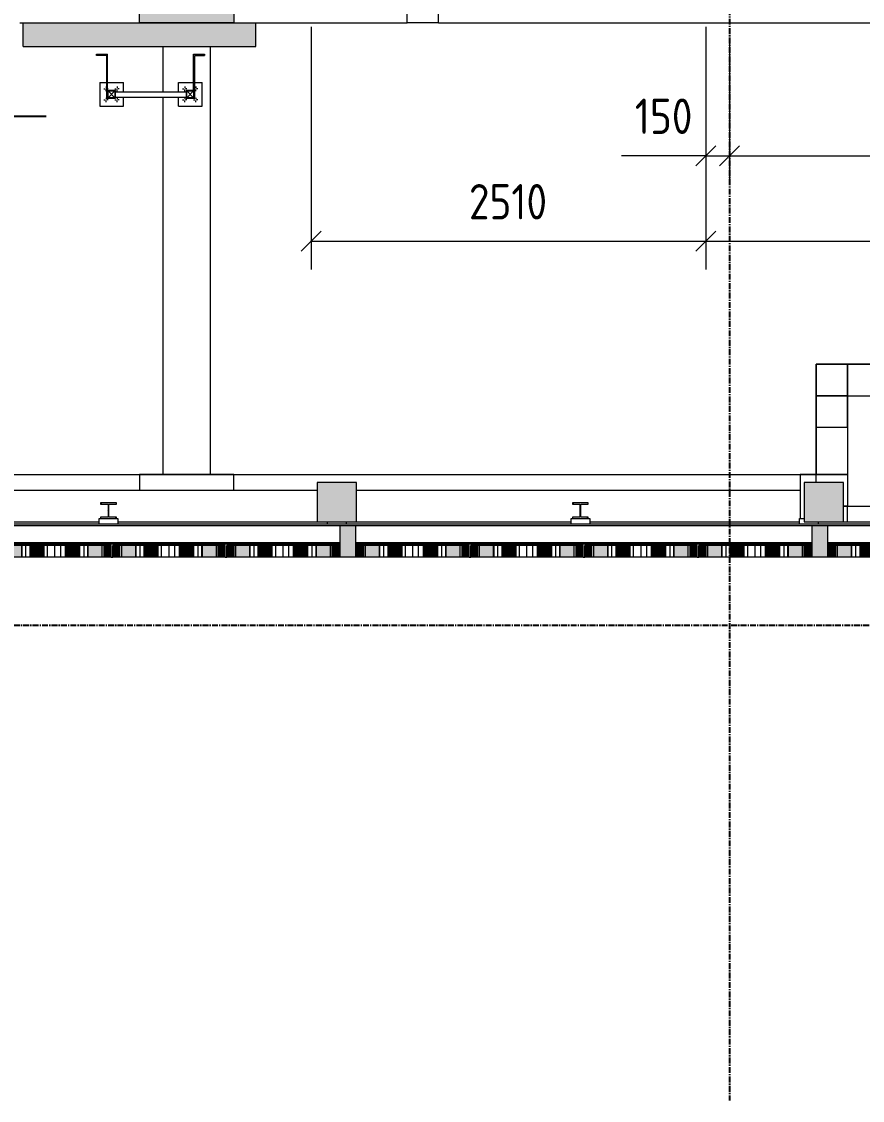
# Model space of a CAD drawing. Header units: millimetres. Extents: x -187664 to 435448, y -313239 to 299894.
# Drawn here: x 85185 to 90530, y -89020 to -82166 of the extents above; entities that cross this region are included whole.
import ezdxf

# ---------------------------------------------------------------- set-up
doc = ezdxf.new("R2010")
doc.units = ezdxf.units.MM
doc.linetypes.add('CENTER', pattern=[2, 1.25, -0.25, 0.25, -0.25])
doc.linetypes.add('XKITLINE00', pattern=[0])
for name, color, linetype in [('000 - EXISTING_BUILDING_MAIN_COLOR_1', 7, 'Continuous'), ('000 - EXISTING_BUILDING_MAIN_COLOR_251', 7, 'Continuous'), ('000 - EXISTING_CONCRETE_MAIN_COLOR_1', 7, 'Continuous'), ('000 - EXISTING_STEEL-STRUCTURE_MAIN_COLOR_1', 7, 'Continuous')]:
    doc.layers.add(name, color=color, linetype=linetype)
for name, color, linetype, lineweight in [('Bolt', 7, 'Continuous', 0), ('Part', 7, 'Continuous', 0), ('Z-DIMENSIONS', 7, 'Continuous', 0)]:
    doc.layers.add(name, color=color, linetype=linetype, lineweight=lineweight)
doc.styles.add('ISOCPEUR', font='isocpeur.ttf')

# ---------------------------------------------------------------- blocks, each defined once
blk = doc.blocks.new('*A6160')
at = {"layer": '000 - EXISTING_BUILDING_MAIN_COLOR_251'}
for points in [[(613.398, 137.58), (613.398, 135.98), (612.598, 135.98), (612.598, 137.58)], [(637.398, 137.58), (637.398, 135.98), (636.598, 135.98), (636.598, 137.58)]]:
    blk.add_hatch(color=7, dxfattribs=at).paths.add_polyline_path(points, flags=17)
blk = doc.blocks.new('*A6261')
at = {"layer": 'Part'}
blk.add_hatch(color=7, dxfattribs=at).paths.add_polyline_path([(596.478, 161.94), (596.478, 163.14), (608.318, 163.14), (608.318, 161.94)], flags=17)
blk = doc.blocks.new('*A6362')
at = {"layer": '000 - EXISTING_BUILDING_MAIN_COLOR_251'}
for points in [[(613.438, 135.98), (613.438, 136.58), (613.798, 136.58), (613.798, 135.98)], [(613.893, 135.98), (613.893, 136.58), (614.605, 136.58), (614.605, 135.98)], [(615.081, 135.98), (615.081, 136.58), (615.748, 136.58), (615.748, 135.98)], [(616.834, 135.98), (616.834, 136.58), (617.516, 136.58), (617.516, 135.98)], [(617.992, 135.98), (617.992, 136.58), (618.704, 136.58), (618.704, 135.98)], [(618.798, 135.98), (618.798, 136.58), (619.158, 136.58), (619.158, 135.98)], [(619.238, 135.98), (619.238, 136.58), (619.598, 136.58), (619.598, 135.98)], [(619.693, 135.98), (619.693, 136.58), (620.405, 136.58), (620.405, 135.98)], [(620.881, 135.98), (620.881, 136.58), (621.548, 136.58), (621.548, 135.98)], [(622.634, 135.98), (622.634, 136.58), (623.316, 136.58), (623.316, 135.98)], [(623.792, 135.98), (623.792, 136.58), (624.504, 136.58), (624.504, 135.98)], [(624.598, 135.98), (624.598, 136.58), (624.958, 136.58), (624.958, 135.98)], [(625.038, 135.98), (625.038, 136.58), (625.398, 136.58), (625.398, 135.98)], [(625.493, 135.98), (625.493, 136.58), (626.205, 136.58), (626.205, 135.98)], [(626.681, 135.98), (626.681, 136.58), (627.348, 136.58), (627.348, 135.98)], [(628.434, 135.98), (628.434, 136.58), (629.116, 136.58), (629.116, 135.98)], [(629.592, 135.98), (629.592, 136.58), (630.304, 136.58), (630.304, 135.98)], [(630.398, 135.98), (630.398, 136.58), (630.758, 136.58), (630.758, 135.98)], [(630.838, 135.98), (630.838, 136.58), (631.198, 136.58), (631.198, 135.98)], [(631.293, 135.98), (631.293, 136.58), (632.005, 136.58), (632.005, 135.98)], [(632.481, 135.98), (632.481, 136.58), (633.148, 136.58), (633.148, 135.98)], [(634.234, 135.98), (634.234, 136.58), (634.916, 136.58), (634.916, 135.98)], [(635.392, 135.98), (635.392, 136.58), (636.104, 136.58), (636.104, 135.98)], [(636.198, 135.98), (636.198, 136.58), (636.558, 136.58), (636.558, 135.98)]]:
    blk.add_hatch(color=7, dxfattribs=at).paths.add_polyline_path(points, flags=17)
blk = doc.blocks.new('*A6463')
at = {"layer": '000 - EXISTING_BUILDING_MAIN_COLOR_251'}
for points in [[(589.798, 136.58), (589.798, 135.98), (589.438, 135.98), (589.438, 136.58)], [(590.605, 136.58), (590.605, 135.98), (589.893, 135.98), (589.893, 136.58)], [(591.748, 136.58), (591.748, 135.98), (591.081, 135.98), (591.081, 136.58)], [(593.516, 136.58), (593.516, 135.98), (592.834, 135.98), (592.834, 136.58)], [(594.704, 136.58), (594.704, 135.98), (593.992, 135.98), (593.992, 136.58)], [(595.158, 136.58), (595.158, 135.98), (594.798, 135.98), (594.798, 136.58)], [(595.598, 136.58), (595.598, 135.98), (595.238, 135.98), (595.238, 136.58)], [(596.405, 136.58), (596.405, 135.98), (595.693, 135.98), (595.693, 136.58)], [(597.548, 136.58), (597.548, 135.98), (596.881, 135.98), (596.881, 136.58)], [(599.316, 136.58), (599.316, 135.98), (598.634, 135.98), (598.634, 136.58)], [(600.504, 136.58), (600.504, 135.98), (599.792, 135.98), (599.792, 136.58)], [(600.958, 136.58), (600.958, 135.98), (600.598, 135.98), (600.598, 136.58)], [(601.398, 136.58), (601.398, 135.98), (601.038, 135.98), (601.038, 136.58)], [(602.205, 136.58), (602.205, 135.98), (601.493, 135.98), (601.493, 136.58)], [(603.348, 136.58), (603.348, 135.98), (602.681, 135.98), (602.681, 136.58)], [(605.116, 136.58), (605.116, 135.98), (604.434, 135.98), (604.434, 136.58)], [(606.304, 136.58), (606.304, 135.98), (605.592, 135.98), (605.592, 136.58)], [(606.758, 136.58), (606.758, 135.98), (606.398, 135.98), (606.398, 136.58)], [(607.198, 136.58), (607.198, 135.98), (606.838, 135.98), (606.838, 136.58)], [(608.005, 136.58), (608.005, 135.98), (607.293, 135.98), (607.293, 136.58)], [(609.148, 136.58), (609.148, 135.98), (608.481, 135.98), (608.481, 136.58)], [(610.916, 136.58), (610.916, 135.98), (610.234, 135.98), (610.234, 136.58)], [(612.104, 136.58), (612.104, 135.98), (611.392, 135.98), (611.392, 136.58)], [(612.558, 136.58), (612.558, 135.98), (612.198, 135.98), (612.198, 136.58)]]:
    blk.add_hatch(color=7, dxfattribs=at).paths.add_polyline_path(points, flags=17)
blk = doc.blocks.new('*A9190')
at = {"layer": 'Part'}
blk.add_hatch(color=7, dxfattribs=at).paths.add_polyline_path([(607.198, 165.54), (607.198, 163.14), (602.398, 163.14), (602.398, 165.54)], flags=17)
blk = doc.blocks.new('*A9291')
at = {"layer": 'Part'}
blk.add_hatch(color=7, dxfattribs=at).paths.add_polyline_path([(636.198, 137.78), (636.198, 139.78), (638.198, 139.78), (638.198, 137.78)], flags=17)
blk = doc.blocks.new('*A9392')
at = {"layer": 'Part'}
blk.add_hatch(color=7, dxfattribs=at).paths.add_polyline_path([(611.438, 137.78), (611.438, 139.78), (613.438, 139.78), (613.438, 137.78)], flags=17)
blk = doc.blocks.new('*A9493')
at = {"layer": '000 - EXISTING_BUILDING_MAIN_COLOR_251'}
for points in [[(637.798, 136.58), (637.798, 135.98), (637.438, 135.98), (637.438, 136.58)], [(638.605, 136.58), (638.605, 135.98), (637.893, 135.98), (637.893, 136.58)], [(639.748, 136.58), (639.748, 135.98), (639.081, 135.98), (639.081, 136.58)], [(641.516, 136.58), (641.516, 135.98), (640.834, 135.98), (640.834, 136.58)], [(642.704, 136.58), (642.704, 135.98), (641.992, 135.98), (641.992, 136.58)], [(643.158, 136.58), (643.158, 135.98), (642.798, 135.98), (642.798, 136.58)], [(643.598, 136.58), (643.598, 135.98), (643.238, 135.98), (643.238, 136.58)], [(644.405, 136.58), (644.405, 135.98), (643.693, 135.98), (643.693, 136.58)], [(645.548, 136.58), (645.548, 135.98), (644.881, 135.98), (644.881, 136.58)], [(647.316, 136.58), (647.316, 135.98), (646.634, 135.98), (646.634, 136.58)], [(648.504, 136.58), (648.504, 135.98), (647.792, 135.98), (647.792, 136.58)], [(648.958, 136.58), (648.958, 135.98), (648.598, 135.98), (648.598, 136.58)], [(649.398, 136.58), (649.398, 135.98), (649.038, 135.98), (649.038, 136.58)], [(650.205, 136.58), (650.205, 135.98), (649.493, 135.98), (649.493, 136.58)], [(651.348, 136.58), (651.348, 135.98), (650.681, 135.98), (650.681, 136.58)], [(653.116, 136.58), (653.116, 135.98), (652.434, 135.98), (652.434, 136.58)], [(654.304, 136.58), (654.304, 135.98), (653.592, 135.98), (653.592, 136.58)], [(654.758, 136.58), (654.758, 135.98), (654.398, 135.98), (654.398, 136.58)], [(655.198, 136.58), (655.198, 135.98), (654.838, 135.98), (654.838, 136.58)], [(656.005, 136.58), (656.005, 135.98), (655.293, 135.98), (655.293, 136.58)], [(657.148, 136.58), (657.148, 135.98), (656.481, 135.98), (656.481, 136.58)], [(658.916, 136.58), (658.916, 135.98), (658.234, 135.98), (658.234, 136.58)], [(660.104, 136.58), (660.104, 135.98), (659.392, 135.98), (659.392, 136.58)], [(660.198, 135.98), (660.198, 136.58), (660.558, 136.58), (660.558, 135.98)]]:
    blk.add_hatch(color=7, dxfattribs=at).paths.add_polyline_path(points, flags=17)
blk = doc.blocks.new('*A224223')
at = {"layer": 'Part', "color": 7, "linetype": 'XKITLINE00', "lineweight": 0}
for p, q in [((600.800314, 159.674285), (600.774615, 159.699984)), ((600.774615, 159.699984), (600.774615, 159.699984)), ((601.174615, 159.299984), (601.149015, 159.325584))]:
    blk.add_line(p, q, dxfattribs=at)
blk = doc.blocks.new('*A226225')
at = {"layer": 'Part', "color": 7, "linetype": 'XKITLINE00', "lineweight": 0}
for p, q in [((604.800257, 159.674285), (604.774558, 159.699984)), ((604.774558, 159.699984), (604.774558, 159.699984)), ((605.174558, 159.299984), (605.148958, 159.325584))]:
    blk.add_line(p, q, dxfattribs=at)
blk = doc.blocks.new('*A227226')
at = {"layer": 'Part', "color": 7, "linetype": 'XKITLINE00', "lineweight": 0}
for p, q in [((624.482375, 138.675979), (624.418375, 138.739979)), ((624.418375, 138.739979), (624.418375, 138.739979)), ((624.842375, 138.315979), (624.794375, 138.363979)), ((625.218375, 137.939979), (625.154375, 138.003979))]:
    blk.add_line(p, q, dxfattribs=at)
blk = doc.blocks.new('*A228227')
at = {"layer": 'Part', "color": 7, "linetype": 'XKITLINE00', "lineweight": 0}
for p, q in [((600.482375, 138.675979), (600.418375, 138.739979)), ((600.418375, 138.739979), (600.418375, 138.739979)), ((600.842375, 138.315979), (600.794375, 138.363979)), ((601.218375, 137.939979), (601.154375, 138.003979))]:
    blk.add_line(p, q, dxfattribs=at)
blk = doc.blocks.new('*A21062036')
at = {"layer": 'Part', "color": 7, "linetype": 'XKITLINE00', "lineweight": 0}
for p, q in [((601.174627, 159.635984), (604.774547, 159.635984)), ((601.174627, 159.363984), (604.774547, 159.363984))]:
    blk.add_line(p, q, dxfattribs=at)
blk = doc.blocks.new('*A21332053')
at = {"layer": '000 - EXISTING_STEEL-STRUCTURE_MAIN_COLOR_1', "color": 7, "linetype": 'XKITLINE00', "lineweight": 0}
for p, q in [((660.55843, 137.659979), (541.43843, 137.659979)), ((541.43843, 137.595979), (660.55843, 137.595979)), ((589.398431, 136.723979), (612.598431, 136.723979)), ((589.398431, 136.659979), (612.598431, 136.659979)), ((613.398431, 136.723979), (636.598431, 136.723979)), ((613.398431, 136.659979), (636.598431, 136.659979)), ((637.398431, 136.723979), (660.55843, 136.723979)), ((637.398431, 136.659979), (660.55843, 136.659979))]:
    blk.add_line(p, q, dxfattribs=at)
blk = doc.blocks.new('*A21342054')
at = {"layer": '000 - EXISTING_CONCRETE_MAIN_COLOR_1', "color": 7, "linetype": 'XKITLINE00', "lineweight": 0}
for p, q in [((596.318432, 163.139977), (596.478432, 163.139977)), ((608.318432, 163.139977), (616.008003, 163.139977)), ((617.608003, 163.139977), (655.198427, 163.139977)), ((589.438408, 139.379979), (611.438408, 139.379979)), ((613.438408, 139.379979), (635.998408, 139.379979)), ((635.998408, 139.379979), (635.998408, 137.939979)), ((589.438408, 137.779979), (600.338375, 137.779979)), ((601.298375, 137.779979), (611.438408, 137.779979)), ((613.438408, 137.779979), (624.338375, 137.779979)), ((625.298375, 137.779979), (635.958375, 137.779979))]:
    blk.add_line(p, q, dxfattribs=at)
blk = doc.blocks.new('*A21362056')
at = {"layer": '000 - EXISTING_CONCRETE_MAIN_COLOR_1', "color": 7, "linetype": 'XKITLINE00', "lineweight": 0}
blk.add_line((512.088404, 140.179978), (636.798426, 140.179978), dxfattribs=at)
blk = doc.blocks.new('*A21372057')
at = {"layer": '000 - EXISTING_CONCRETE_MAIN_COLOR_1', "color": 7, "linetype": 'XKITLINE00', "lineweight": 0}
for p, q in [((512.088404, 140.179979), (636.798426, 140.179979)), ((638.198408, 137.779979), (648.01832, 137.779979))]:
    blk.add_line(p, q, dxfattribs=at)
blk = doc.blocks.new('*A21382058')
at = {"layer": '000 - EXISTING_BUILDING_MAIN_COLOR_251', "color": 7, "linetype": 'XKITLINE00', "lineweight": 0}
for p, q in [((612.598431, 137.579979), (613.398431, 137.579979)), ((612.598431, 135.979979), (612.598431, 137.579979)), ((613.398431, 135.979979), (613.398431, 137.579979)), ((636.598431, 137.579979), (637.398431, 137.579979)), ((636.598431, 135.979979), (636.598431, 137.579979)), ((637.398431, 135.979979), (637.398431, 137.579979)), ((600.95843, 135.979979), (601.03843, 135.979979)), ((606.75843, 135.979979), (606.83843, 135.979979)), ((613.43843, 135.979979), (612.55843, 135.979979)), ((619.15843, 135.979979), (619.23843, 135.979979)), ((624.95843, 135.979979), (625.03843, 135.979979)), ((630.75843, 135.979979), (630.83843, 135.979979)), ((637.43843, 135.979979), (636.55843, 135.979979))]:
    blk.add_line(p, q, dxfattribs=at)
blk = doc.blocks.new('*A21392059')
at = {"layer": 'Part', "color": 7, "linetype": 'XKITLINE00', "lineweight": 0}
for p, q in [((596.478432, 161.939983), (596.478432, 163.139983)), ((596.478432, 163.139983), (608.318432, 163.139983)), ((608.318432, 161.939983), (608.318432, 163.139983)), ((596.478432, 161.939983), (608.318432, 161.939983))]:
    blk.add_line(p, q, dxfattribs=at)
blk = doc.blocks.new('*A21402060')
at = {"layer": '000 - EXISTING_BUILDING_MAIN_COLOR_251', "color": 7, "linetype": 'XKITLINE00', "lineweight": 0}
for p, q in [((619.15843, 136.579979), (613.43843, 136.579979)), ((613.43843, 135.979979), (613.43843, 136.579979)), ((613.798438, 135.979979), (613.798438, 136.579979)), ((613.89254, 135.979979), (613.89254, 136.579979)), ((614.605079, 135.979979), (614.605079, 136.579979)), ((614.624854, 135.979979), (614.624854, 136.579979)), ((614.821639, 135.979979), (614.821639, 136.579979)), ((615.034455, 135.979979), (615.034455, 136.579979)), ((615.081231, 135.979979), (615.081231, 136.579979)), ((615.74807, 135.979979), (615.74807, 136.579979)), ((615.922594, 135.979979), (615.922594, 136.579979)), ((616.298415, 135.979979), (616.298415, 136.579979)), ((616.591545, 135.979979), (616.591545, 136.579979)), ((616.833611, 135.979979), (616.833611, 136.579979)), ((617.515622, 135.979979), (617.515622, 136.579979)), ((617.562398, 135.979979), (617.562398, 136.579979)), ((617.775214, 135.979979), (617.775214, 136.579979)), ((617.971999, 135.979979), (617.971999, 136.579979)), ((617.991774, 135.979979), (617.991774, 136.579979)), ((618.704313, 135.979979), (618.704313, 136.579979)), ((618.798415, 135.979979), (618.798415, 136.579979)), ((619.15843, 135.979979), (619.15843, 136.579979)), ((624.95843, 136.579979), (619.23843, 136.579979)), ((619.23843, 135.979979), (619.23843, 136.579979)), ((619.598438, 135.979979), (619.598438, 136.579979)), ((619.69254, 135.979979), (619.69254, 136.579979)), ((620.405079, 135.979979), (620.405079, 136.579979)), ((620.424854, 135.979979), (620.424854, 136.579979)), ((620.621639, 135.979979), (620.621639, 136.579979)), ((620.834455, 135.979979), (620.834455, 136.579979)), ((620.881231, 135.979979), (620.881231, 136.579979)), ((621.54807, 135.979979), (621.54807, 136.579979)), ((621.722594, 135.979979), (621.722594, 136.579979)), ((622.098415, 135.979979), (622.098415, 136.579979)), ((622.391545, 135.979979), (622.391545, 136.579979)), ((622.633611, 135.979979), (622.633611, 136.579979)), ((623.315622, 135.979979), (623.315622, 136.579979)), ((623.362398, 135.979979), (623.362398, 136.579979)), ((623.575214, 135.979979), (623.575214, 136.579979)), ((623.771999, 135.979979), (623.771999, 136.579979)), ((623.791774, 135.979979), (623.791774, 136.579979)), ((624.504313, 135.979979), (624.504313, 136.579979)), ((624.598415, 135.979979), (624.598415, 136.579979)), ((624.95843, 135.979979), (624.95843, 136.579979)), ((630.75843, 136.579979), (625.03843, 136.579979)), ((625.03843, 135.979979), (625.03843, 136.579979)), ((625.398438, 135.979979), (625.398438, 136.579979)), ((625.49254, 135.979979), (625.49254, 136.579979)), ((626.205079, 135.979979), (626.205079, 136.579979)), ((626.224854, 135.979979), (626.224854, 136.579979)), ((626.421639, 135.979979), (626.421639, 136.579979)), ((626.634455, 135.979979), (626.634455, 136.579979)), ((626.681231, 135.979979), (626.681231, 136.579979)), ((627.34807, 135.979979), (627.34807, 136.579979)), ((627.522594, 135.979979), (627.522594, 136.579979)), ((627.898415, 135.979979), (627.898415, 136.579979)), ((628.191545, 135.979979), (628.191545, 136.579979)), ((628.433611, 135.979979), (628.433611, 136.579979)), ((629.115622, 135.979979), (629.115622, 136.579979)), ((629.162398, 135.979979), (629.162398, 136.579979)), ((629.375214, 135.979979), (629.375214, 136.579979)), ((629.571999, 135.979979), (629.571999, 136.579979)), ((629.591774, 135.979979), (629.591774, 136.579979)), ((630.304313, 135.979979), (630.304313, 136.579979)), ((630.398415, 135.979979), (630.398415, 136.579979)), ((630.75843, 135.979979), (630.75843, 136.579979)), ((636.55843, 136.579979), (630.83843, 136.579979)), ((630.83843, 135.979979), (630.83843, 136.579979)), ((631.198438, 136.579979), (631.198438, 135.979979)), ((631.29254, 135.979979), (631.29254, 136.579979)), ((632.005079, 135.979979), (632.005079, 136.579979)), ((632.024854, 135.979979), (632.024854, 136.579979)), ((632.221639, 135.979979), (632.221639, 136.579979)), ((632.434455, 135.979979), (632.434455, 136.579979)), ((632.481231, 135.979979), (632.481231, 136.579979)), ((633.14807, 135.979979), (633.14807, 136.579979)), ((633.322594, 135.979979), (633.322594, 136.579979)), ((633.698415, 135.979979), (633.698415, 136.579979)), ((633.991545, 135.979979), (633.991545, 136.579979)), ((634.233611, 135.979979), (634.233611, 136.579979)), ((634.915622, 135.979979), (634.915622, 136.579979)), ((634.962398, 135.979979), (634.962398, 136.579979)), ((635.175214, 135.979979), (635.175214, 136.579979)), ((635.371999, 135.979979), (635.371999, 136.579979)), ((635.391774, 135.979979), (635.391774, 136.579979)), ((636.104313, 135.979979), (636.104313, 136.579979)), ((636.198415, 135.979979), (636.198415, 136.579979)), ((636.55843, 135.979979), (636.55843, 136.579979)), ((619.15843, 135.979979), (613.43843, 135.979979)), ((624.95843, 135.979979), (619.23843, 135.979979)), ((630.75843, 135.979979), (625.03843, 135.979979)), ((636.55843, 135.979979), (630.83843, 135.979979))]:
    blk.add_line(p, q, dxfattribs=at)
blk = doc.blocks.new('*A21412061')
at = {"layer": '000 - EXISTING_BUILDING_MAIN_COLOR_251', "color": 7, "linetype": 'XKITLINE00', "lineweight": 0}
for p, q in [((595.15843, 136.579979), (589.43843, 136.579979)), ((589.43843, 135.979979), (589.43843, 136.579979)), ((589.798438, 135.979979), (589.798438, 136.579979)), ((589.89254, 135.979979), (589.89254, 136.579979)), ((590.605079, 135.979979), (590.605079, 136.579979)), ((590.624854, 135.979979), (590.624854, 136.579979)), ((590.821639, 135.979979), (590.821639, 136.579979)), ((591.034455, 135.979979), (591.034455, 136.579979)), ((591.081231, 135.979979), (591.081231, 136.579979)), ((591.74807, 135.979979), (591.74807, 136.579979)), ((591.922594, 135.979979), (591.922594, 136.579979)), ((592.298415, 135.979979), (592.298415, 136.579979)), ((592.591545, 135.979979), (592.591545, 136.579979)), ((592.833611, 135.979979), (592.833611, 136.579979)), ((593.515622, 135.979979), (593.515622, 136.579979)), ((593.562398, 135.979979), (593.562398, 136.579979)), ((593.775214, 135.979979), (593.775214, 136.579979)), ((593.971999, 135.979979), (593.971999, 136.579979)), ((593.991774, 135.979979), (593.991774, 136.579979)), ((594.704313, 135.979979), (594.704313, 136.579979)), ((594.798415, 135.979979), (594.798415, 136.579979)), ((595.15843, 135.979979), (595.15843, 136.579979)), ((600.95843, 136.579979), (595.23843, 136.579979)), ((595.23843, 135.979979), (595.23843, 136.579979)), ((595.598438, 135.979979), (595.598438, 136.579979)), ((595.69254, 135.979979), (595.69254, 136.579979)), ((596.405079, 135.979979), (596.405079, 136.579979)), ((596.424854, 135.979979), (596.424854, 136.579979)), ((596.621639, 135.979979), (596.621639, 136.579979)), ((596.834455, 135.979979), (596.834455, 136.579979)), ((596.881231, 135.979979), (596.881231, 136.579979)), ((597.54807, 135.979979), (597.54807, 136.579979)), ((597.722594, 135.979979), (597.722594, 136.579979)), ((598.098415, 135.979979), (598.098415, 136.579979)), ((598.391545, 135.979979), (598.391545, 136.579979)), ((598.633611, 135.979979), (598.633611, 136.579979)), ((599.315622, 135.979979), (599.315622, 136.579979)), ((599.362398, 135.979979), (599.362398, 136.579979)), ((599.575214, 135.979979), (599.575214, 136.579979)), ((599.771999, 135.979979), (599.771999, 136.579979)), ((599.791774, 135.979979), (599.791774, 136.579979)), ((600.504313, 135.979979), (600.504313, 136.579979)), ((600.598415, 135.979979), (600.598415, 136.579979)), ((600.95843, 135.979979), (600.95843, 136.579979)), ((606.75843, 136.579979), (601.03843, 136.579979)), ((601.03843, 135.979979), (601.03843, 136.579979)), ((601.398438, 135.979979), (601.398438, 136.579979)), ((601.49254, 135.979979), (601.49254, 136.579979)), ((602.205079, 135.979979), (602.205079, 136.579979)), ((602.224854, 135.979979), (602.224854, 136.579979)), ((602.421639, 135.979979), (602.421639, 136.579979)), ((602.634455, 135.979979), (602.634455, 136.579979)), ((602.681231, 135.979979), (602.681231, 136.579979)), ((603.34807, 135.979979), (603.34807, 136.579979)), ((603.522594, 135.979979), (603.522594, 136.579979)), ((603.898415, 135.979979), (603.898415, 136.579979)), ((604.191545, 135.979979), (604.191545, 136.579979)), ((604.433611, 135.979979), (604.433611, 136.579979)), ((605.115622, 135.979979), (605.115622, 136.579979)), ((605.162398, 135.979979), (605.162398, 136.579979)), ((605.375214, 135.979979), (605.375214, 136.579979)), ((605.571999, 135.979979), (605.571999, 136.579979)), ((605.591774, 135.979979), (605.591774, 136.579979)), ((606.304313, 135.979979), (606.304313, 136.579979)), ((606.398415, 135.979979), (606.398415, 136.579979)), ((606.75843, 135.979979), (606.75843, 136.579979)), ((612.55843, 136.579979), (606.83843, 136.579979)), ((606.83843, 135.979979), (606.83843, 136.579979)), ((607.198438, 136.579979), (607.198438, 135.979979)), ((607.29254, 135.979979), (607.29254, 136.579979)), ((608.005079, 135.979979), (608.005079, 136.579979)), ((608.024854, 135.979979), (608.024854, 136.579979)), ((608.221639, 135.979979), (608.221639, 136.579979)), ((608.434455, 135.979979), (608.434455, 136.579979)), ((608.481231, 135.979979), (608.481231, 136.579979)), ((609.14807, 135.979979), (609.14807, 136.579979)), ((609.322594, 135.979979), (609.322594, 136.579979)), ((609.698415, 135.979979), (609.698415, 136.579979)), ((609.991545, 135.979979), (609.991545, 136.579979)), ((610.233611, 135.979979), (610.233611, 136.579979)), ((610.915622, 135.979979), (610.915622, 136.579979)), ((610.962398, 135.979979), (610.962398, 136.579979)), ((611.175214, 135.979979), (611.175214, 136.579979)), ((611.371999, 135.979979), (611.371999, 136.579979)), ((611.391774, 135.979979), (611.391774, 136.579979)), ((612.104313, 135.979979), (612.104313, 136.579979)), ((612.198415, 135.979979), (612.198415, 136.579979)), ((612.55843, 135.979979), (612.55843, 136.579979)), ((595.15843, 135.979979), (589.43843, 135.979979)), ((600.95843, 135.979979), (595.23843, 135.979979)), ((606.75843, 135.979979), (601.03843, 135.979979)), ((612.55843, 135.979979), (606.83843, 135.979979))]:
    blk.add_line(p, q, dxfattribs=at)
blk = doc.blocks.new('*A21422062')
at = {"layer": '000 - EXISTING_CONCRETE_MAIN_COLOR_1', "color": 7, "linetype": 'XKITLINE00', "lineweight": 0}
for p, q in [((603.598408, 159.635984), (603.598408, 161.939983)), ((605.998408, 140.179973), (605.998408, 161.939983)), ((603.598408, 140.179973), (603.598408, 159.363984)), ((603.598408, 140.179973), (605.998408, 140.179973))]:
    blk.add_line(p, q, dxfattribs=at)
blk = doc.blocks.new('*A21432063')
at = {"layer": 'Part', "color": 7, "linetype": 'XKITLINE00', "lineweight": 0}
for p, q in [((600.338375, 137.659979), (600.338375, 137.939979)), ((600.338375, 137.939979), (600.418375, 137.939979)), ((601.218375, 137.939979), (601.298375, 137.939979)), ((601.298375, 137.939979), (601.298375, 137.659979))]:
    blk.add_line(p, q, dxfattribs=at)
blk = doc.blocks.new('*A21442064')
at = {"layer": 'Part', "color": 7, "linetype": 'XKITLINE00', "lineweight": 0}
for p, q in [((611.958375, 137.659979), (611.958375, 137.779979)), ((612.918375, 137.659979), (612.918375, 137.779979))]:
    blk.add_line(p, q, dxfattribs=at)
blk = doc.blocks.new('*A21452065')
at = {"layer": 'Part', "color": 7, "linetype": 'XKITLINE00', "lineweight": 0}
for p, q in [((624.338375, 137.659979), (624.338375, 137.939979)), ((624.338375, 137.939979), (624.418375, 137.939979)), ((625.218375, 137.939979), (625.298375, 137.939979)), ((625.298375, 137.939979), (625.298375, 137.659979))]:
    blk.add_line(p, q, dxfattribs=at)
blk = doc.blocks.new('*A21462066')
at = {"layer": '000 - EXISTING_CONCRETE_MAIN_COLOR_1', "color": 7, "linetype": 'XKITLINE00', "lineweight": 0}
for p, q in [((636.798396, 145.779979), (654.398516, 145.781308)), ((636.798396, 145.779979), (636.798517, 144.179979)), ((654.398516, 145.781308), (654.398637, 144.181308)), ((636.798517, 144.179979), (654.398637, 144.181308))]:
    blk.add_line(p, q, dxfattribs=at)
blk = doc.blocks.new('*A21472067')
at = {"layer": '000 - EXISTING_CONCRETE_MAIN_COLOR_1', "color": 7, "linetype": 'XKITLINE00', "lineweight": 0}
for p, q in [((636.798426, 139.779979), (636.798426, 145.779973)), ((654.398426, 145.779973), (636.798426, 145.779973)), ((654.398426, 138.576512), (654.398426, 145.779973)), ((638.198408, 138.576512), (648.794375, 138.576512)), ((648.842375, 138.576512), (654.398426, 138.576512))]:
    blk.add_line(p, q, dxfattribs=at)
blk = doc.blocks.new('*A21492069')
at = {"layer": '000 - EXISTING_CONCRETE_MAIN_COLOR_1', "color": 7, "linetype": 'XKITLINE00', "lineweight": 0}
for p, q in [((638.398457, 144.180125), (636.798457, 144.180003)), ((636.798457, 144.180003), (636.798761, 140.179872)), ((638.398457, 144.180125), (638.398761, 140.179994)), ((638.398761, 140.179994), (636.798761, 140.179872))]:
    blk.add_line(p, q, dxfattribs=at)
blk = doc.blocks.new('*A21512071')
at = {"layer": 'Part', "color": 7, "linetype": 'XKITLINE00', "lineweight": 0}
for p, q in [((635.958375, 137.659979), (635.958375, 137.939979)), ((635.958375, 137.939979), (636.198408, 137.939979)), ((636.918375, 137.659979), (636.918375, 137.779979))]:
    blk.add_line(p, q, dxfattribs=at)
blk = doc.blocks.new('*A21582078')
at = {"layer": 'Part', "color": 7, "linetype": 'XKITLINE00', "lineweight": 0}
for p, q in [((600.374409, 160.099904), (600.710935, 160.099904)), ((600.374409, 160.099904), (600.374409, 158.899904)), ((600.774935, 160.099904), (601.574409, 160.099904)), ((601.574409, 159.635984), (601.574409, 160.099904)), ((601.574409, 158.899904), (601.574409, 159.363984)), ((600.374409, 158.899904), (601.574409, 158.899904))]:
    blk.add_line(p, q, dxfattribs=at)
blk = doc.blocks.new('*A21592079')
at = {"layer": 'Part', "color": 7, "linetype": 'XKITLINE00', "lineweight": 0}
for p, q in [((600.214935, 161.539984), (600.774935, 161.539984)), ((600.214935, 161.475984), (600.214935, 161.539984)), ((600.710935, 161.475984), (600.214935, 161.475984)), ((600.710935, 161.475984), (600.710935, 159.299984)), ((600.774935, 159.699984), (600.774935, 161.539984)), ((600.710935, 159.299984), (600.774615, 159.299984))]:
    blk.add_line(p, q, dxfattribs=at)
blk = doc.blocks.new('*A21602080')
at = {"layer": 'Part', "color": 7, "linetype": 'XKITLINE00', "lineweight": 0}
for p, q in [((604.374373, 160.099904), (605.149278, 160.099904)), ((604.374373, 159.635984), (604.374373, 160.099904)), ((605.213278, 160.099904), (605.574373, 160.099904)), ((605.574373, 158.899904), (605.574373, 160.099904)), ((604.374373, 158.899904), (604.374373, 159.363984)), ((604.374373, 158.899904), (605.574373, 158.899904))]:
    blk.add_line(p, q, dxfattribs=at)
blk = doc.blocks.new('*A21612081')
at = {"layer": 'Part', "color": 7, "linetype": 'XKITLINE00', "lineweight": 0}
for p, q in [((605.149278, 161.539984), (605.709278, 161.539984)), ((605.149278, 159.699984), (605.149278, 161.539984)), ((605.213278, 161.475984), (605.709278, 161.475984)), ((605.213278, 159.299984), (605.213278, 161.475984)), ((605.709278, 161.539984), (605.709278, 161.475984)), ((605.174558, 159.299984), (605.213278, 159.299984))]:
    blk.add_line(p, q, dxfattribs=at)
blk = doc.blocks.new('*A21642084')
at = {"layer": '000 - EXISTING_BUILDING_MAIN_COLOR_1', "color": 7, "linetype": 'XKITLINE00', "lineweight": 0}
for p, q in [((616.008003, 163.139954), (616.008003, 164.739954)), ((616.008003, 164.739954), (616.488003, 164.739954)), ((617.608003, 163.139954), (617.608003, 164.739954)), ((617.608003, 163.139954), (616.008003, 163.139954))]:
    blk.add_line(p, q, dxfattribs=at)
blk = doc.blocks.new('*A24862406')
at = {"layer": 'Part', "color": 7, "linetype": 'XKITLINE00', "lineweight": 0}
for p, q in [((600.774615, 159.299984), (600.774615, 159.699984)), ((601.174615, 159.699984), (600.774615, 159.699984)), ((600.800215, 159.325584), (601.149015, 159.674384)), ((600.800215, 159.674384), (601.149015, 159.325584)), ((600.800215, 159.325584), (600.800215, 159.674384)), ((600.800215, 159.674384), (601.149015, 159.674384)), ((601.149015, 159.674384), (601.149015, 159.325584)), ((601.174615, 159.299984), (601.174615, 159.699984)), ((600.774615, 159.299984), (601.174615, 159.299984)), ((601.149015, 159.325584), (600.800215, 159.325584))]:
    blk.add_line(p, q, dxfattribs=at)
blk = doc.blocks.new('*A24992419')
at = {"layer": '000 - EXISTING_CONCRETE_MAIN_COLOR_1', "color": 7, "linetype": 'XKITLINE00', "lineweight": 0}
for p, q in [((638.398427, 145.779952), (636.798427, 145.779952)), ((636.798427, 145.779952), (636.798427, 142.579952)), ((638.398427, 142.579952), (638.398427, 145.779952)), ((636.798427, 142.579952), (638.398427, 142.579952))]:
    blk.add_line(p, q, dxfattribs=at)
blk = doc.blocks.new('*A25032423')
at = {"layer": 'Part', "color": 7, "linetype": 'XKITLINE00', "lineweight": 0}
for p, q in [((602.398427, 165.539977), (607.198427, 165.539977)), ((602.398427, 163.139977), (602.398427, 165.539977)), ((607.198427, 165.539977), (607.198427, 163.139977)), ((607.198427, 163.139977), (602.398427, 163.139977))]:
    blk.add_line(p, q, dxfattribs=at)
blk = doc.blocks.new('*A25072427')
at = {"layer": 'Part', "color": 7, "linetype": 'XKITLINE00', "lineweight": 0}
for p, q in [((636.798426, 140.179979), (635.998408, 140.179979)), ((635.998408, 140.179979), (635.998408, 139.379979)), ((638.398408, 137.779979), (638.398408, 138.576512)), ((638.198408, 137.779979), (638.398408, 137.779979))]:
    blk.add_line(p, q, dxfattribs=at)
blk = doc.blocks.new('*A25082428')
at = {"layer": 'Part', "color": 7, "linetype": 'XKITLINE00', "lineweight": 0}
for p, q in [((607.198408, 140.179979), (602.398408, 140.179979)), ((602.398408, 140.179979), (602.398408, 139.379979)), ((607.198408, 139.379979), (607.198408, 140.179979))]:
    blk.add_line(p, q, dxfattribs=at)
blk = doc.blocks.new('*A25092429')
at = {"layer": 'Part', "color": 7, "linetype": 'XKITLINE00', "lineweight": 0}
for p, q in [((605.174558, 159.699984), (604.774558, 159.699984)), ((604.774558, 159.699984), (604.774558, 159.299984)), ((604.800158, 159.325584), (605.148958, 159.674384)), ((604.800158, 159.674384), (605.148958, 159.325584)), ((604.800158, 159.325584), (604.800158, 159.674384)), ((604.800158, 159.674384), (605.148958, 159.674384)), ((605.148958, 159.674384), (605.148958, 159.325584)), ((605.174558, 159.299984), (605.174558, 159.699984)), ((604.774558, 159.299984), (605.174558, 159.299984)), ((605.148958, 159.325584), (604.800158, 159.325584))]:
    blk.add_line(p, q, dxfattribs=at)
blk = doc.blocks.new('*A25102430')
at = {"layer": 'Part', "color": 7, "linetype": 'XKITLINE00', "lineweight": 0}
for p, q in [((638.198408, 139.779979), (636.198408, 139.779979)), ((636.198408, 139.779979), (636.198408, 137.779979)), ((638.198408, 137.779979), (638.198408, 139.779979)), ((636.198408, 137.779979), (638.198408, 137.779979))]:
    blk.add_line(p, q, dxfattribs=at)
blk = doc.blocks.new('*A25112431')
at = {"layer": 'Part', "color": 7, "linetype": 'XKITLINE00', "lineweight": 0}
for p, q in [((613.438408, 139.779979), (611.438408, 139.779979)), ((611.438408, 139.779979), (611.438408, 137.779979)), ((613.438408, 137.779979), (613.438408, 139.779979)), ((611.438408, 137.779979), (613.438408, 137.779979))]:
    blk.add_line(p, q, dxfattribs=at)
blk = doc.blocks.new('*A25122432')
at = {"layer": '000 - EXISTING_BUILDING_MAIN_COLOR_251', "color": 7, "linetype": 'XKITLINE00', "lineweight": 0}
for p, q in [((643.15843, 136.579979), (637.43843, 136.579979)), ((637.43843, 135.979979), (637.43843, 136.579979)), ((637.798438, 135.979979), (637.798438, 136.579979)), ((637.89254, 135.979979), (637.89254, 136.579979)), ((638.605079, 135.979979), (638.605079, 136.579979)), ((638.624854, 135.979979), (638.624854, 136.579979)), ((638.821639, 135.979979), (638.821639, 136.579979)), ((639.034455, 135.979979), (639.034455, 136.579979)), ((639.081231, 135.979979), (639.081231, 136.579979)), ((639.74807, 135.979979), (639.74807, 136.579979)), ((639.922594, 135.979979), (639.922594, 136.579979)), ((640.298415, 135.979979), (640.298415, 136.579979)), ((640.591545, 135.979979), (640.591545, 136.579979)), ((640.833611, 135.979979), (640.833611, 136.579979)), ((641.515622, 135.979979), (641.515622, 136.579979)), ((641.562398, 135.979979), (641.562398, 136.579979)), ((641.775214, 135.979979), (641.775214, 136.579979)), ((641.971999, 135.979979), (641.971999, 136.579979)), ((641.991774, 135.979979), (641.991774, 136.579979)), ((642.704313, 135.979979), (642.704313, 136.579979)), ((642.798415, 135.979979), (642.798415, 136.579979)), ((643.15843, 135.979979), (643.15843, 136.579979)), ((648.95843, 136.579979), (643.23843, 136.579979)), ((643.23843, 135.979979), (643.23843, 136.579979)), ((643.598438, 135.979979), (643.598438, 136.579979)), ((643.69254, 135.979979), (643.69254, 136.579979)), ((644.405079, 135.979979), (644.405079, 136.579979)), ((644.424854, 135.979979), (644.424854, 136.579979)), ((644.621639, 135.979979), (644.621639, 136.579979)), ((644.834455, 135.979979), (644.834455, 136.579979)), ((644.881231, 135.979979), (644.881231, 136.579979)), ((645.54807, 135.979979), (645.54807, 136.579979)), ((645.722594, 135.979979), (645.722594, 136.579979)), ((646.098415, 135.979979), (646.098415, 136.579979)), ((646.391545, 135.979979), (646.391545, 136.579979)), ((646.633611, 135.979979), (646.633611, 136.579979)), ((647.315622, 135.979979), (647.315622, 136.579979)), ((647.362398, 135.979979), (647.362398, 136.579979)), ((647.575214, 135.979979), (647.575214, 136.579979)), ((647.771999, 135.979979), (647.771999, 136.579979)), ((647.791774, 135.979979), (647.791774, 136.579979)), ((648.504313, 135.979979), (648.504313, 136.579979)), ((648.598415, 135.979979), (648.598415, 136.579979)), ((648.95843, 135.979979), (648.95843, 136.579979)), ((654.75843, 136.579979), (649.03843, 136.579979)), ((649.03843, 135.979979), (649.03843, 136.579979)), ((649.398438, 135.979979), (649.398438, 136.579979)), ((649.49254, 135.979979), (649.49254, 136.579979)), ((650.205079, 135.979979), (650.205079, 136.579979)), ((650.224854, 135.979979), (650.224854, 136.579979)), ((650.421639, 135.979979), (650.421639, 136.579979)), ((650.634455, 135.979979), (650.634455, 136.579979)), ((650.681231, 135.979979), (650.681231, 136.579979)), ((651.34807, 135.979979), (651.34807, 136.579979)), ((651.522594, 135.979979), (651.522594, 136.579979)), ((651.898415, 135.979979), (651.898415, 136.579979)), ((652.191545, 135.979979), (652.191545, 136.579979)), ((652.433611, 135.979979), (652.433611, 136.579979)), ((653.115622, 135.979979), (653.115622, 136.579979)), ((653.162398, 135.979979), (653.162398, 136.579979)), ((653.375214, 135.979979), (653.375214, 136.579979)), ((653.571999, 135.979979), (653.571999, 136.579979)), ((653.591774, 135.979979), (653.591774, 136.579979)), ((654.304313, 135.979979), (654.304313, 136.579979)), ((654.398415, 135.979979), (654.398415, 136.579979)), ((654.75843, 135.979979), (654.75843, 136.579979)), ((660.55843, 136.579979), (654.83843, 136.579979)), ((654.83843, 135.979979), (654.83843, 136.579979)), ((655.198438, 136.579979), (655.198438, 135.979979)), ((655.29254, 135.979979), (655.29254, 136.579979)), ((656.005079, 135.979979), (656.005079, 136.579979)), ((656.024854, 135.979979), (656.024854, 136.579979)), ((656.221639, 135.979979), (656.221639, 136.579979)), ((656.434455, 135.979979), (656.434455, 136.579979)), ((656.481231, 135.979979), (656.481231, 136.579979)), ((657.14807, 135.979979), (657.14807, 136.579979)), ((657.322594, 135.979979), (657.322594, 136.579979)), ((657.698415, 135.979979), (657.698415, 136.579979)), ((657.991545, 135.979979), (657.991545, 136.579979)), ((658.233611, 135.979979), (658.233611, 136.579979)), ((658.915622, 135.979979), (658.915622, 136.579979)), ((658.962398, 135.979979), (658.962398, 136.579979)), ((659.175214, 135.979979), (659.175214, 136.579979)), ((659.371999, 135.979979), (659.371999, 136.579979)), ((659.391774, 135.979979), (659.391774, 136.579979)), ((660.104313, 135.979979), (660.104313, 136.579979)), ((660.198415, 135.979979), (660.198415, 136.579979)), ((660.55843, 135.979979), (660.55843, 136.579979)), ((643.15843, 135.979979), (637.43843, 135.979979)), ((648.95843, 135.979979), (643.23843, 135.979979)), ((654.75843, 135.979979), (649.03843, 135.979979)), ((660.55843, 135.979979), (654.83843, 135.979979))]:
    blk.add_line(p, q, dxfattribs=at)
blk = doc.blocks.new('*A25132433')
at = {"layer": 'Bolt', "color": 7, "linetype": 'XKITLINE00', "lineweight": 0}
for p, q in [((600.582787, 159.779984), (600.657379, 159.779984)), ((600.694787, 159.891984), (600.694787, 159.817392)), ((600.694787, 159.667984), (600.694787, 159.742576)), ((600.806787, 159.779984), (600.732195, 159.779984)), ((601.142787, 159.779984), (601.217379, 159.779984)), ((601.254787, 159.891984), (601.254787, 159.817392)), ((601.254787, 159.667984), (601.254787, 159.742576)), ((601.366787, 159.779984), (601.292195, 159.779984)), ((600.582787, 159.219984), (600.657379, 159.219984)), ((600.694787, 159.331984), (600.694787, 159.257392)), ((600.694787, 159.107984), (600.694787, 159.182576)), ((600.806787, 159.219984), (600.732195, 159.219984)), ((601.142787, 159.219984), (601.217379, 159.219984)), ((601.254787, 159.331984), (601.254787, 159.257392)), ((601.254787, 159.107984), (601.254787, 159.182576)), ((601.366787, 159.219984), (601.292195, 159.219984))]:
    blk.add_line(p, q, dxfattribs=at)
blk = doc.blocks.new('*A25142434')
at = {"layer": 'Bolt', "color": 7, "linetype": 'XKITLINE00', "lineweight": 0}
for p, q in [((604.582387, 159.779984), (604.656979, 159.779984)), ((604.694387, 159.891984), (604.694387, 159.817392)), ((604.694387, 159.667984), (604.694387, 159.742576)), ((604.806387, 159.779984), (604.731795, 159.779984)), ((605.142387, 159.779984), (605.216979, 159.779984)), ((605.254387, 159.891984), (605.254387, 159.817392)), ((605.254387, 159.667984), (605.254387, 159.742576)), ((605.366387, 159.779984), (605.291795, 159.779984)), ((604.582387, 159.219984), (604.656979, 159.219984)), ((604.694387, 159.331984), (604.694387, 159.257392)), ((604.694387, 159.107984), (604.694387, 159.182576)), ((604.806387, 159.219984), (604.731795, 159.219984)), ((605.142387, 159.219984), (605.216979, 159.219984)), ((605.254387, 159.331984), (605.254387, 159.257392)), ((605.254387, 159.107984), (605.254387, 159.182576)), ((605.366387, 159.219984), (605.291795, 159.219984))]:
    blk.add_line(p, q, dxfattribs=at)
blk = doc.blocks.new('*A25252445')
at = {"layer": 'Part', "color": 7, "linetype": 'XKITLINE00', "lineweight": 0}
for p, q in [((625.218375, 138.739979), (624.418375, 138.739979)), ((624.418375, 138.739979), (624.418375, 138.675979)), ((625.218375, 138.675979), (625.218375, 138.739979)), ((624.418375, 138.675979), (624.794375, 138.675979)), ((624.794375, 138.675979), (624.794375, 138.003979)), ((624.842375, 138.675979), (625.218375, 138.675979)), ((624.842375, 138.003979), (624.842375, 138.675979)), ((624.794375, 138.003979), (624.418375, 138.003979)), ((624.418375, 138.003979), (624.418375, 137.939979)), ((624.418375, 137.939979), (625.218375, 137.939979)), ((625.218375, 138.003979), (624.842375, 138.003979)), ((625.218375, 137.939979), (625.218375, 138.003979))]:
    blk.add_line(p, q, dxfattribs=at)
blk = doc.blocks.new('*A25262446')
at = {"layer": 'Part', "color": 7, "linetype": 'XKITLINE00', "lineweight": 0}
for p, q in [((601.218375, 138.739979), (600.418375, 138.739979)), ((600.418375, 138.739979), (600.418375, 138.675979)), ((601.218375, 138.675979), (601.218375, 138.739979)), ((600.418375, 138.675979), (600.794375, 138.675979)), ((600.794375, 138.675979), (600.794375, 138.003979)), ((600.842375, 138.675979), (601.218375, 138.675979)), ((600.842375, 138.003979), (600.842375, 138.675979)), ((600.794375, 138.003979), (600.418375, 138.003979)), ((600.418375, 138.003979), (600.418375, 137.939979)), ((600.418375, 137.939979), (601.218375, 137.939979)), ((601.218375, 138.003979), (600.842375, 138.003979)), ((601.218375, 137.939979), (601.218375, 138.003979))]:
    blk.add_line(p, q, dxfattribs=at)
blk = doc.blocks.new('*A25282448')
at = {"layer": 'Part', "color": 7, "linetype": 'XKITLINE00', "lineweight": 0}
for p, q in [((636.798426, 139.779979), (636.798426, 140.179973)), ((636.798426, 140.179973), (638.398426, 140.179973)), ((638.398426, 140.179973), (638.398426, 138.579973)), ((638.198408, 138.579973), (638.398426, 138.579973))]:
    blk.add_line(p, q, dxfattribs=at)
blk = doc.blocks.new('*A25312451')
at = {"layer": '000 - EXISTING_CONCRETE_MAIN_COLOR_1', "color": 7, "linetype": 'XKITLINE00', "lineweight": 0}
for p, q in [((636.798426, 144.179973), (636.798426, 145.779973)), ((636.798426, 145.779973), (638.398426, 145.779973)), ((638.398426, 145.779973), (638.398426, 144.179973)), ((638.398426, 144.179973), (636.798426, 144.179973))]:
    blk.add_line(p, q, dxfattribs=at)
blk = doc.blocks.new('*A25622482')
at = {"layer": 'Bolt'}
blk.add_hatch(color=7, dxfattribs=at).paths.add_polyline_path([(600.511, 161.54), (600.511, 161.476), (600.399, 161.476), (600.399, 161.54)], flags=17)
at = {"layer": 'Bolt', "color": 7, "linetype": 'XKITLINE00', "lineweight": 0}
for p, q in [((600.399, 161.476), (600.399, 161.54)), ((600.455, 161.476), (600.455, 161.54)), ((600.511, 161.476), (600.511, 161.54))]:
    blk.add_line(p, q, dxfattribs=at)
blk = doc.blocks.new('*A25632483')
at = {"layer": 'Bolt'}
blk.add_hatch(color=7, dxfattribs=at).paths.add_polyline_path([(605.413, 161.476), (605.413, 161.54), (605.525, 161.54), (605.525, 161.476)], flags=17)
at = {"layer": 'Bolt', "color": 7, "linetype": 'XKITLINE00', "lineweight": 0}
for p, q in [((605.413, 161.54), (605.413, 161.476)), ((605.469, 161.54), (605.469, 161.476)), ((605.525, 161.54), (605.525, 161.476))]:
    blk.add_line(p, q, dxfattribs=at)
blk = doc.blocks.new('*A29432852')
at = {"layer": 'Z-DIMENSIONS', "color": 7, "linetype": 'XKITLINE00', "lineweight": 0}
for p, q in [((631.198427, 162.939977), (631.198427, 150.593204)), ((652.798404, 162.939977), (652.798404, 150.593204)), ((631.707544, 152.542321), (630.68931, 151.524087)), ((653.307521, 152.542321), (652.289287, 151.524087)), ((631.198427, 152.033204), (652.798404, 152.033204))]:
    blk.add_line(p, q, dxfattribs=at)
at = {"layer": 'Z-DIMENSIONS', "color": 7}
for p in [(631.198427, 152.033204), (652.798404, 152.033204)]:
    blk.add_point(p, dxfattribs=at)
at = {"layer": 'Z-DIMENSIONS', "color": 7, "style": 'ISOCPEUR', "width": 0.85}
blk.add_text('2700', height=1.8, dxfattribs=at).set_placement((639.83279, 153.143204))
blk = doc.blocks.new('*A29442853')
at = {"layer": 'Z-DIMENSIONS', "color": 7, "linetype": 'XKITLINE00', "lineweight": 0}
for p, q in [((611.118427, 162.939977), (611.118427, 150.593204)), ((631.198427, 162.939977), (631.198427, 150.593204)), ((611.627544, 152.542321), (610.60931, 151.524087)), ((631.707544, 152.542321), (630.68931, 151.524087)), ((611.118427, 152.033204), (631.198427, 152.033204))]:
    blk.add_line(p, q, dxfattribs=at)
at = {"layer": 'Z-DIMENSIONS', "color": 7}
for p in [(611.118427, 152.033204), (631.198427, 152.033204)]:
    blk.add_point(p, dxfattribs=at)
at = {"layer": 'Z-DIMENSIONS', "color": 7, "style": 'ISOCPEUR', "width": 0.85}
blk.add_text('2510', height=1.8, dxfattribs=at).set_placement((619.147489, 153.143204))
blk = doc.blocks.new('*A29572866')
at = {"layer": 'Z-DIMENSIONS', "color": 7, "linetype": 'XKITLINE00', "lineweight": 0}
for p, q in [((652.798404, 162.939977), (652.798404, 154.938218)), ((632.398427, 162.139977), (632.398427, 154.938218)), ((632.907544, 156.887335), (631.88931, 155.869101)), ((653.307521, 156.887335), (652.289287, 155.869101)), ((632.398427, 156.378218), (652.798404, 156.378218))]:
    blk.add_line(p, q, dxfattribs=at)
at = {"layer": 'Z-DIMENSIONS', "color": 7}
for p in [(632.398427, 156.378218), (652.798404, 156.378218)]:
    blk.add_point(p, dxfattribs=at)
at = {"layer": 'Z-DIMENSIONS', "color": 7, "style": 'ISOCPEUR', "width": 0.85}
blk.add_text('2550', height=1.8, dxfattribs=at).set_placement((640.43279, 157.488218))
blk = doc.blocks.new('*A29582867')
at = {"layer": 'Z-DIMENSIONS', "color": 7, "linetype": 'XKITLINE00', "lineweight": 0}
for p, q in [((631.198427, 162.939977), (631.198427, 154.938218)), ((632.398427, 162.139977), (632.398427, 154.938218)), ((631.707544, 156.887335), (630.68931, 155.869101)), ((632.907544, 156.887335), (631.88931, 155.869101)), ((631.198427, 156.378218), (626.909364, 156.378218)), ((631.198427, 156.378218), (626.909364, 156.378218)), ((631.198427, 156.378218), (632.398427, 156.378218))]:
    blk.add_line(p, q, dxfattribs=at)
at = {"layer": 'Z-DIMENSIONS', "color": 7}
for p in [(631.198427, 156.378218), (632.398427, 156.378218)]:
    blk.add_point(p, dxfattribs=at)
at = {"layer": 'Z-DIMENSIONS', "color": 7, "style": 'ISOCPEUR', "width": 0.85}
blk.add_text('150', height=1.8, dxfattribs=at).set_placement((627.584364, 157.488218))

msp = doc.modelspace()

# ---------------------------------------------------------------- linework, layer by layer
at = {"color": 7, "linetype": 'CENTER', "ltscale": 30}
for p, q in [((89685.289, -77648.229), (89685.289, -89020.435)), ((63655.78, -86001.924), (94674.183, -86001.924))]:
    msp.add_line(p, q, dxfattribs=at)
at = {"color": 7}
msp.add_line((85341.303, -82768.829), (84716.303, -82768.829), dxfattribs=at)

# ---------------------------------------------------------------- block references
at = {"color": 7, "lineweight": 0, "xscale": 125, "yscale": 125, "zscale": 125}
for name in ['*A9190', '*A25032423', '*A21342054', '*A21642084', '*A21362056', '*A6261', '*A21392059', '*A29442853', '*A29582867', '*A29432852', '*A29572866', '*A21592079', '*A25622482', '*A21422062', '*A21612081', '*A25632483', '*A21582078', '*A25132433', '*A21602080', '*A25142434', '*A224223', '*A24862406', '*A21062036', '*A226225', '*A25092429', '*A21462066', '*A21472067', '*A25312451', '*A24992419', '*A21492069', '*A21372057', '*A25082428', '*A25072427', '*A25282448', '*A9392', '*A25112431', '*A9291', '*A25102430', '*A228227', '*A25262446', '*A227226', '*A25252445', '*A21432063', '*A21452065', '*A21512071', '*A6160', '*A21382058', '*A21332053', '*A21442064', '*A6463', '*A21412061', '*A6362', '*A21402060', '*A9493', '*A25122432']:
    msp.add_blockref(name, (10635.486, -102566.418), dxfattribs=at)

doc.saveas('drawing.dxf')
